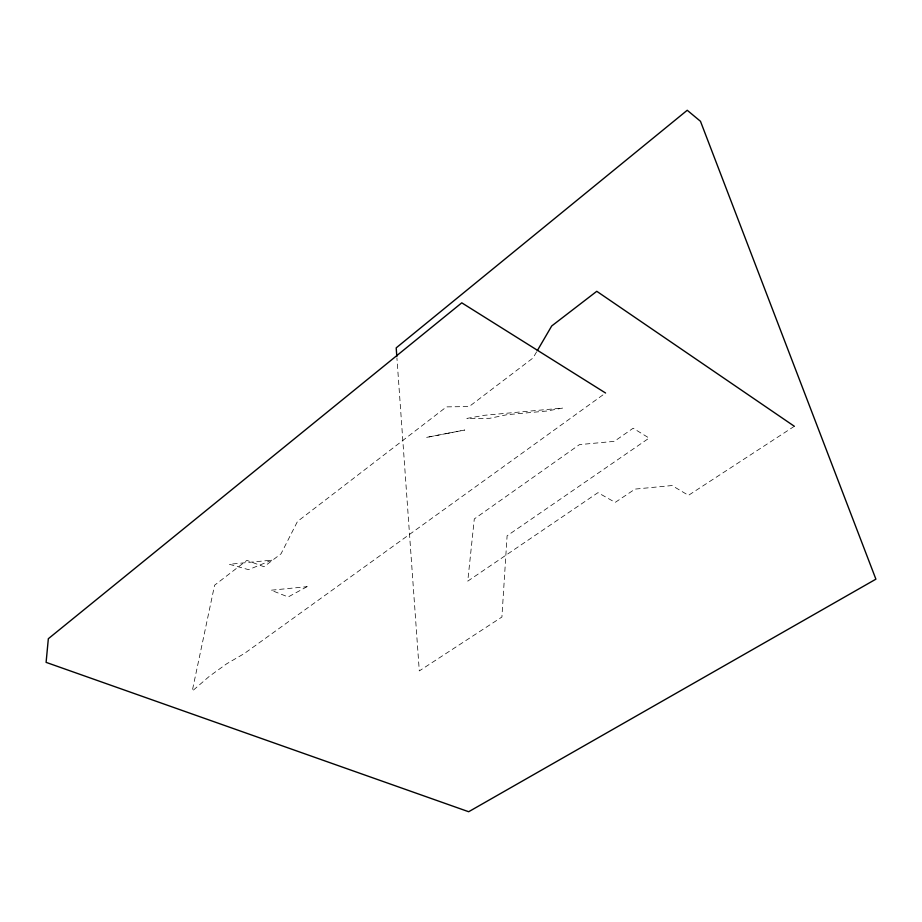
<?xml version="1.0" encoding="UTF-8"?>
<svg xmlns="http://www.w3.org/2000/svg" width="922" height="922" viewBox="0 0 922 922"><rect width="100%" height="100%" fill="white"/><g stroke="black" fill="none" stroke-linecap="round" stroke-linejoin="round"><path stroke-width="0.69" stroke-dasharray="4.61 3.46" d="M536.616 351.824L533.031 357.978L469.206 406.544L446.49 406.879L297.483 521.472L281.037 553.788L263.98 566.73L246.889 560.369L214.584 585.216L192.214 691.12L209.282 676.368L226.628 663.84L244.342 653.525L605.57 393.014M794.349 426.287L688.457 495.345L672.034 485.548L635.051 489.098L615.193 502.409L597.975 492.659L467.765 581.137L474.3 518.936L579.465 444.623L614.34 441.35L633.137 428.234L649.111 438.077L507.1 535.797L501.902 617.037L419.291 670.916L396.921 357.92M307.049 586.68L288.16 596.972L271.068 590.218L307.049 586.68M271.794 560.15L248.548 569.658L229.336 564.276L271.794 560.15M506.985 414.704L489.732 418.311L466.878 418.427L484.338 415.303L562.8 408.043L546.977 411.005L506.985 414.704M447.043 433.421L426.171 437.466L464.746 430.032L447.043 433.421"/><path stroke-width="1.38" d="M537.342 350.591L551.702 325.973L596.776 291.306L794.349 426.287M605.57 393.014L461.772 302.831L48.336 638.716L46.1 662.365L468.664 811.729L875.9 579.166L700.478 121.301L687.236 110.271L396.195 347.871L396.817 356.491"/></g></svg>
